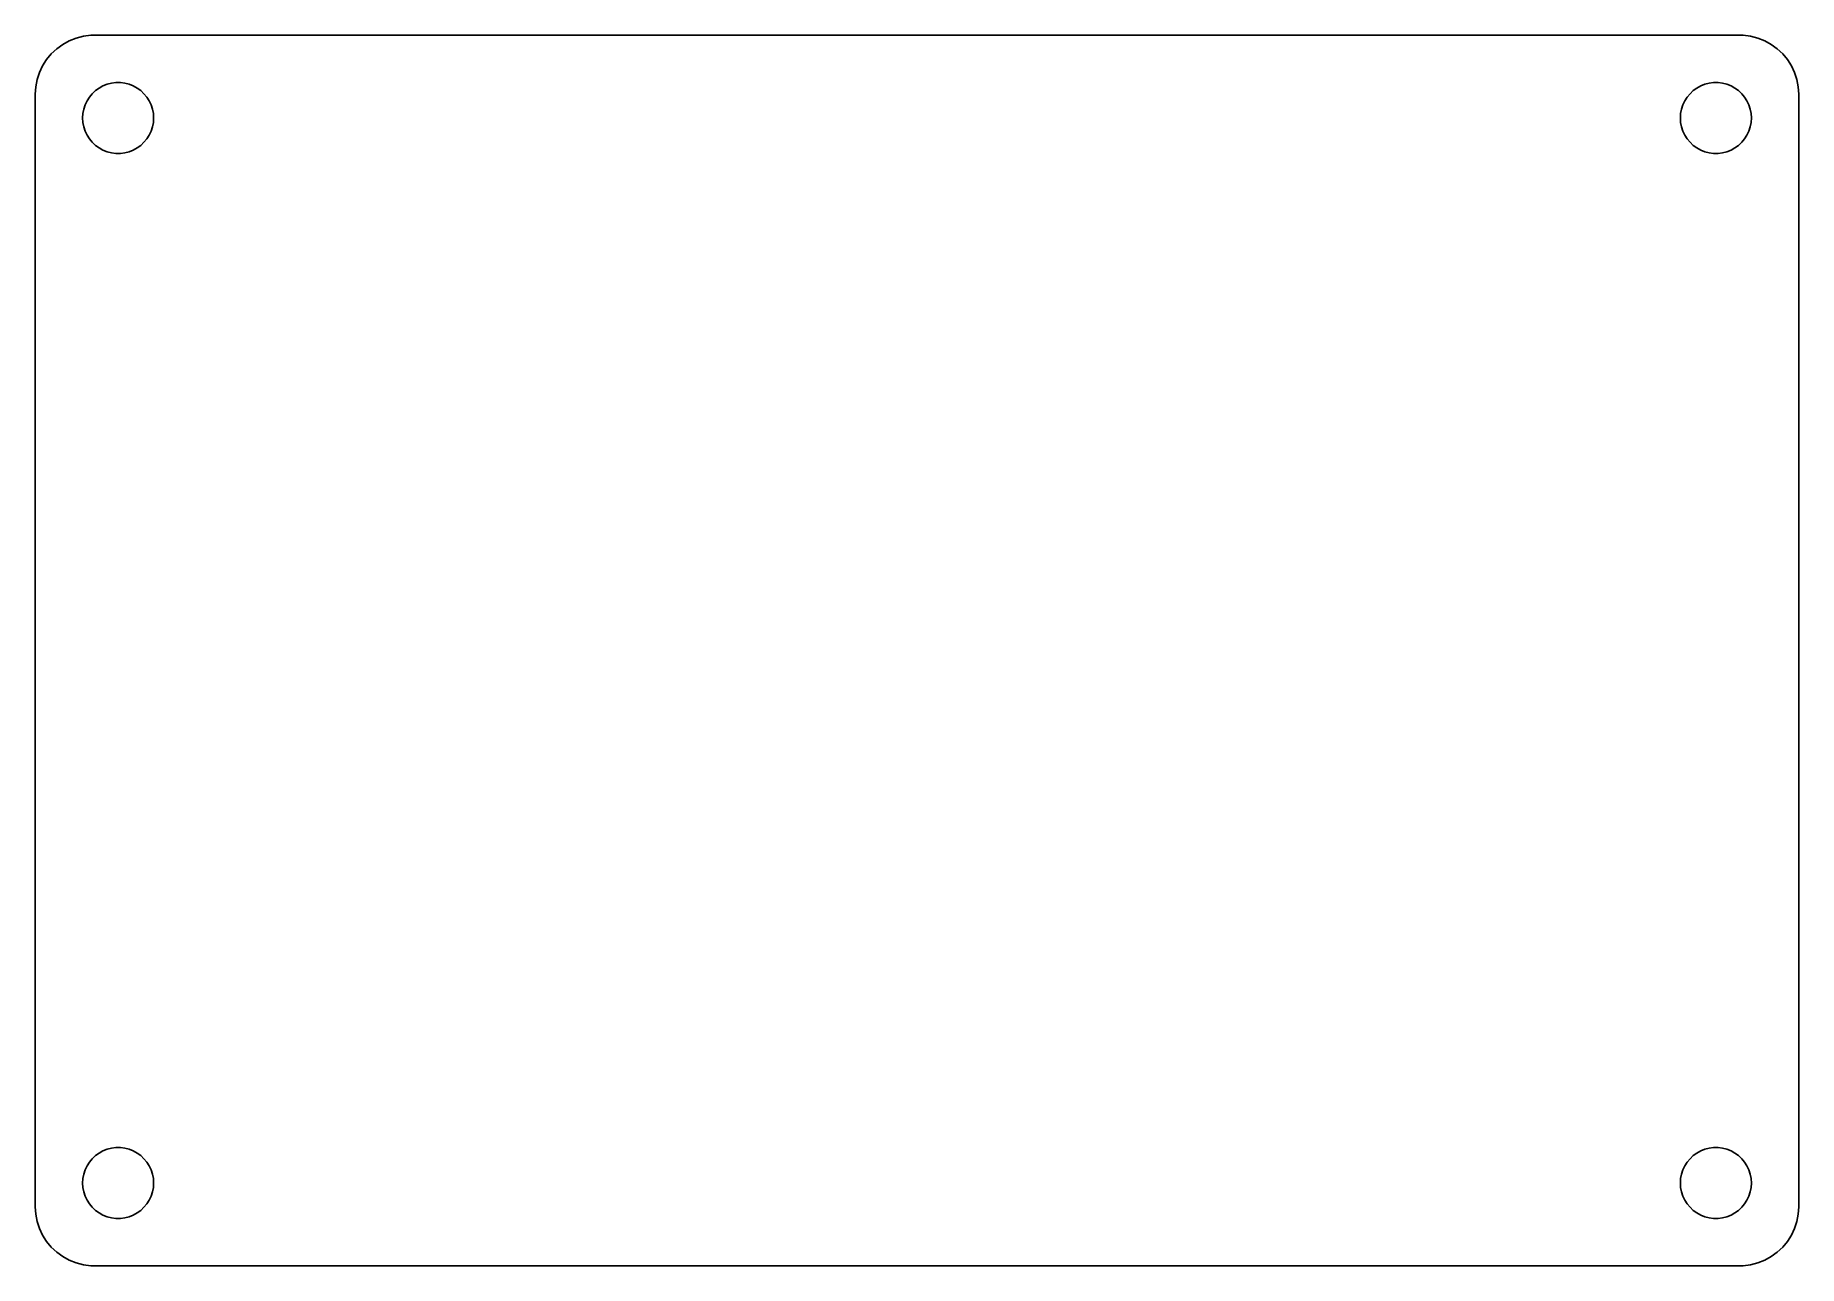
# Model space of a CAD drawing. Header units: metres. Extents: x -74 to 74, y -52 to 52.
import ezdxf

# ---------------------------------------------------------------- set-up
doc = ezdxf.new("R2010")
doc.units = ezdxf.units.M

msp = doc.modelspace()

# ---------------------------------------------------------------- linework, layer by layer
for p, q in [((-72.6871, 50.8526), (-73.1448, 50.4227)), ((-72.1791, 51.2216), (-72.6871, 50.8526)), ((-71.6289, 51.5241), (-72.1791, 51.2216)), ((-71.0451, 51.7553), (-71.6289, 51.5241)), ((-70.4369, 51.9114), (-71.0451, 51.7553)), ((-69.8139, 51.9901), (-70.4369, 51.9114)), ((69.8139, 51.9901), (-69.8139, 51.9901)), ((70.4369, 51.9114), (69.8139, 51.9901)), ((71.0451, 51.7553), (70.4369, 51.9114)), ((71.6289, 51.5241), (71.0451, 51.7553)), ((72.1791, 51.2216), (71.6289, 51.5241)), ((72.6871, 50.8526), (72.1791, 51.2216)), ((73.1448, 50.4227), (72.6871, 50.8526)), ((-73.8815, 49.4088), (-74.1489, 48.8406)), ((-73.5451, 49.9389), (-73.8815, 49.4088)), ((-73.1448, 50.4227), (-73.5451, 49.9389)), ((73.5451, 49.9389), (73.1448, 50.4227)), ((73.8815, 49.4088), (73.5451, 49.9389)), ((74.1489, 48.8406), (73.8815, 49.4088)), ((-74.3429, 48.2434), (-74.4606, 47.6267)), ((-74.1489, 48.8406), (-74.3429, 48.2434)), ((-69.1075, 47.533), (-68.7773, 47.7145)), ((-68.7773, 47.7145), (-68.427, 47.8532)), ((-68.427, 47.8532), (-68.0621, 47.9469)), ((-68.0621, 47.9469), (-67.6884, 47.9941)), ((-67.6884, 47.9941), (-67.3116, 47.9941)), ((-67.3116, 47.9941), (-66.9379, 47.9469)), ((-66.9379, 47.9469), (-66.573, 47.8532)), ((-66.573, 47.8532), (-66.2227, 47.7145)), ((-66.2227, 47.7145), (-65.8925, 47.533)), ((65.8925, 47.533), (66.2227, 47.7145)), ((66.2227, 47.7145), (66.573, 47.8532)), ((66.573, 47.8532), (66.9379, 47.9469)), ((66.9379, 47.9469), (67.3116, 47.9941)), ((67.3116, 47.9941), (67.6884, 47.9941)), ((67.6884, 47.9941), (68.0621, 47.9469)), ((68.0621, 47.9469), (68.427, 47.8532)), ((68.427, 47.8532), (68.7773, 47.7145)), ((68.7773, 47.7145), (69.1075, 47.533)), ((74.3429, 48.2434), (74.1489, 48.8406)), ((74.4606, 47.6267), (74.3429, 48.2434)), ((-74.4606, 47.6267), (-74.5, 47)), ((-74.5, 47), (-74.5, -47)), ((-70.2893, 46.1044), (-70.1289, 46.4453)), ((-70.1289, 46.4453), (-69.927, 46.7634)), ((-69.927, 46.7634), (-69.6869, 47.0536)), ((-69.6869, 47.0536), (-69.4123, 47.3115)), ((-69.4123, 47.3115), (-69.1075, 47.533)), ((-65.8925, 47.533), (-65.5877, 47.3115)), ((-65.5877, 47.3115), (-65.3131, 47.0536)), ((-65.3131, 47.0536), (-65.073, 46.7634)), ((-65.073, 46.7634), (-64.8711, 46.4453)), ((-64.8711, 46.4453), (-64.7107, 46.1044)), ((64.7107, 46.1044), (64.8711, 46.4453)), ((64.8711, 46.4453), (65.073, 46.7634)), ((65.073, 46.7634), (65.3131, 47.0536)), ((65.3131, 47.0536), (65.5877, 47.3115)), ((65.5877, 47.3115), (65.8925, 47.533)), ((69.1075, 47.533), (69.4123, 47.3115)), ((69.4123, 47.3115), (69.6869, 47.0536)), ((69.6869, 47.0536), (69.927, 46.7634)), ((69.927, 46.7634), (70.1289, 46.4453)), ((70.1289, 46.4453), (70.2893, 46.1044)), ((74.5, 47), (74.4606, 47.6267)), ((74.5, -47), (74.5, 47)), ((-70.5, 45), (-70.4763, 45.376)), ((-70.4763, 44.624), (-70.5, 45)), ((-70.4763, 45.376), (-70.4057, 45.7461)), ((-70.4057, 45.7461), (-70.2893, 46.1044)), ((-64.7107, 46.1044), (-64.5943, 45.7461)), ((-64.5943, 45.7461), (-64.5237, 45.376)), ((-64.5237, 45.376), (-64.5, 45)), ((-64.5, 45), (-64.5237, 44.624)), ((64.5, 45), (64.5237, 45.376)), ((64.5237, 44.624), (64.5, 45)), ((64.5237, 45.376), (64.5943, 45.7461)), ((64.5943, 45.7461), (64.7107, 46.1044)), ((70.2893, 46.1044), (70.4057, 45.7461)), ((70.4057, 45.7461), (70.4763, 45.376)), ((70.4763, 45.376), (70.5, 45)), ((70.5, 45), (70.4763, 44.624)), ((-70.4057, 44.2539), (-70.4763, 44.624)), ((-70.2893, 43.8956), (-70.4057, 44.2539)), ((-70.1289, 43.5547), (-70.2893, 43.8956)), ((-69.927, 43.2366), (-70.1289, 43.5547)), ((-69.6869, 42.9464), (-69.927, 43.2366)), ((-65.073, 43.2366), (-65.3131, 42.9464)), ((-64.8711, 43.5547), (-65.073, 43.2366)), ((-64.7107, 43.8956), (-64.8711, 43.5547)), ((-64.5943, 44.2539), (-64.7107, 43.8956)), ((-64.5237, 44.624), (-64.5943, 44.2539)), ((64.5943, 44.2539), (64.5237, 44.624)), ((64.7107, 43.8956), (64.5943, 44.2539)), ((64.8711, 43.5547), (64.7107, 43.8956)), ((65.073, 43.2366), (64.8711, 43.5547)), ((65.3131, 42.9464), (65.073, 43.2366)), ((69.927, 43.2366), (69.6869, 42.9464)), ((70.1289, 43.5547), (69.927, 43.2366)), ((70.2893, 43.8956), (70.1289, 43.5547)), ((70.4057, 44.2539), (70.2893, 43.8956)), ((70.4763, 44.624), (70.4057, 44.2539)), ((-69.4123, 42.6885), (-69.6869, 42.9464)), ((-69.1075, 42.467), (-69.4123, 42.6885)), ((-68.7773, 42.2855), (-69.1075, 42.467)), ((-68.427, 42.1468), (-68.7773, 42.2855)), ((-68.0621, 42.0531), (-68.427, 42.1468)), ((-67.6884, 42.0059), (-68.0621, 42.0531)), ((-67.3116, 42.0059), (-67.6884, 42.0059)), ((-66.9379, 42.0531), (-67.3116, 42.0059)), ((-66.573, 42.1468), (-66.9379, 42.0531)), ((-66.2227, 42.2855), (-66.573, 42.1468)), ((-65.8925, 42.467), (-66.2227, 42.2855)), ((-65.5877, 42.6885), (-65.8925, 42.467)), ((-65.3131, 42.9464), (-65.5877, 42.6885)), ((65.5877, 42.6885), (65.3131, 42.9464)), ((65.8925, 42.467), (65.5877, 42.6885)), ((66.2227, 42.2855), (65.8925, 42.467)), ((66.573, 42.1468), (66.2227, 42.2855)), ((66.9379, 42.0531), (66.573, 42.1468)), ((67.3116, 42.0059), (66.9379, 42.0531)), ((67.6884, 42.0059), (67.3116, 42.0059)), ((68.0621, 42.0531), (67.6884, 42.0059)), ((68.427, 42.1468), (68.0621, 42.0531)), ((68.7773, 42.2855), (68.427, 42.1468)), ((69.1075, 42.467), (68.7773, 42.2855)), ((69.4123, 42.6885), (69.1075, 42.467)), ((69.6869, 42.9464), (69.4123, 42.6885)), ((-69.927, -43.2366), (-69.6869, -42.9464)), ((-69.6869, -42.9464), (-69.4123, -42.6885)), ((-69.4123, -42.6885), (-69.1075, -42.467)), ((-69.1075, -42.467), (-68.7773, -42.2855)), ((-68.7773, -42.2855), (-68.427, -42.1468)), ((-68.427, -42.1468), (-68.0621, -42.0531)), ((-68.0621, -42.0531), (-67.6884, -42.0059)), ((-67.6884, -42.0059), (-67.3116, -42.0059)), ((-67.3116, -42.0059), (-66.9379, -42.0531)), ((-66.9379, -42.0531), (-66.573, -42.1468)), ((-66.573, -42.1468), (-66.2227, -42.2855)), ((-66.2227, -42.2855), (-65.8925, -42.467)), ((-65.8925, -42.467), (-65.5877, -42.6885)), ((-65.5877, -42.6885), (-65.3131, -42.9464)), ((-65.3131, -42.9464), (-65.073, -43.2366)), ((65.073, -43.2366), (65.3131, -42.9464)), ((65.3131, -42.9464), (65.5877, -42.6885)), ((65.5877, -42.6885), (65.8925, -42.467)), ((65.8925, -42.467), (66.2227, -42.2855)), ((66.2227, -42.2855), (66.573, -42.1468)), ((66.573, -42.1468), (66.9379, -42.0531)), ((66.9379, -42.0531), (67.3116, -42.0059)), ((67.3116, -42.0059), (67.6884, -42.0059)), ((67.6884, -42.0059), (68.0621, -42.0531)), ((68.0621, -42.0531), (68.427, -42.1468)), ((68.427, -42.1468), (68.7773, -42.2855)), ((68.7773, -42.2855), (69.1075, -42.467)), ((69.1075, -42.467), (69.4123, -42.6885)), ((69.4123, -42.6885), (69.6869, -42.9464)), ((69.6869, -42.9464), (69.927, -43.2366)), ((-70.5, -45), (-70.4763, -44.624)), ((-70.4763, -44.624), (-70.4057, -44.2539)), ((-70.4057, -44.2539), (-70.2893, -43.8956)), ((-70.2893, -43.8956), (-70.1289, -43.5547)), ((-70.1289, -43.5547), (-69.927, -43.2366)), ((-65.073, -43.2366), (-64.8711, -43.5547)), ((-64.8711, -43.5547), (-64.7107, -43.8956)), ((-64.7107, -43.8956), (-64.5943, -44.2539)), ((-64.5943, -44.2539), (-64.5237, -44.624)), ((-64.5237, -44.624), (-64.5, -45)), ((64.5, -45), (64.5237, -44.624)), ((64.5237, -44.624), (64.5943, -44.2539)), ((64.5943, -44.2539), (64.7107, -43.8956)), ((64.7107, -43.8956), (64.8711, -43.5547)), ((64.8711, -43.5547), (65.073, -43.2366)), ((69.927, -43.2366), (70.1289, -43.5547)), ((70.1289, -43.5547), (70.2893, -43.8956)), ((70.2893, -43.8956), (70.4057, -44.2539)), ((70.4057, -44.2539), (70.4763, -44.624)), ((70.4763, -44.624), (70.5, -45)), ((-70.4763, -45.376), (-70.5, -45)), ((-70.4057, -45.7461), (-70.4763, -45.376)), ((-70.2893, -46.1044), (-70.4057, -45.7461)), ((-70.1289, -46.4453), (-70.2893, -46.1044)), ((-64.7107, -46.1044), (-64.8711, -46.4453)), ((-64.5943, -45.7461), (-64.7107, -46.1044)), ((-64.5237, -45.376), (-64.5943, -45.7461)), ((-64.5, -45), (-64.5237, -45.376)), ((64.5237, -45.376), (64.5, -45)), ((64.5943, -45.7461), (64.5237, -45.376)), ((64.7107, -46.1044), (64.5943, -45.7461)), ((64.8711, -46.4453), (64.7107, -46.1044)), ((70.2893, -46.1044), (70.1289, -46.4453)), ((70.4057, -45.7461), (70.2893, -46.1044)), ((70.4763, -45.376), (70.4057, -45.7461)), ((70.5, -45), (70.4763, -45.376)), ((-74.5, -47), (-74.4606, -47.6267)), ((-74.4606, -47.6267), (-74.3429, -48.2434)), ((-69.927, -46.7634), (-70.1289, -46.4453)), ((-69.6869, -47.0536), (-69.927, -46.7634)), ((-69.4123, -47.3115), (-69.6869, -47.0536)), ((-69.1075, -47.533), (-69.4123, -47.3115)), ((-68.7773, -47.7145), (-69.1075, -47.533)), ((-65.8925, -47.533), (-66.2227, -47.7145)), ((-65.5877, -47.3115), (-65.8925, -47.533)), ((-65.3131, -47.0536), (-65.5877, -47.3115)), ((-65.073, -46.7634), (-65.3131, -47.0536)), ((-64.8711, -46.4453), (-65.073, -46.7634)), ((65.073, -46.7634), (64.8711, -46.4453)), ((65.3131, -47.0536), (65.073, -46.7634)), ((65.5877, -47.3115), (65.3131, -47.0536)), ((65.8925, -47.533), (65.5877, -47.3115)), ((66.2227, -47.7145), (65.8925, -47.533)), ((69.1075, -47.533), (68.7773, -47.7145)), ((69.4123, -47.3115), (69.1075, -47.533)), ((69.6869, -47.0536), (69.4123, -47.3115)), ((69.927, -46.7634), (69.6869, -47.0536)), ((70.1289, -46.4453), (69.927, -46.7634)), ((74.3429, -48.2434), (74.4606, -47.6267)), ((74.4606, -47.6267), (74.5, -47)), ((-74.3429, -48.2434), (-74.1489, -48.8406)), ((-74.1489, -48.8406), (-73.8815, -49.4088)), ((-68.427, -47.8532), (-68.7773, -47.7145)), ((-68.0621, -47.9469), (-68.427, -47.8532)), ((-67.6884, -47.9941), (-68.0621, -47.9469)), ((-67.3116, -47.9941), (-67.6884, -47.9941)), ((-66.9379, -47.9469), (-67.3116, -47.9941)), ((-66.573, -47.8532), (-66.9379, -47.9469)), ((-66.2227, -47.7145), (-66.573, -47.8532)), ((66.573, -47.8532), (66.2227, -47.7145)), ((66.9379, -47.9469), (66.573, -47.8532)), ((67.3116, -47.9941), (66.9379, -47.9469)), ((67.6884, -47.9941), (67.3116, -47.9941)), ((68.0621, -47.9469), (67.6884, -47.9941)), ((68.427, -47.8532), (68.0621, -47.9469)), ((68.7773, -47.7145), (68.427, -47.8532)), ((73.8815, -49.4088), (74.1489, -48.8406)), ((74.1489, -48.8406), (74.3429, -48.2434)), ((-73.8815, -49.4088), (-73.5451, -49.9389)), ((-73.5451, -49.9389), (-73.1448, -50.4227)), ((-73.1448, -50.4227), (-72.6871, -50.8526)), ((72.6871, -50.8526), (73.1448, -50.4227)), ((73.1448, -50.4227), (73.5451, -49.9389)), ((73.5451, -49.9389), (73.8815, -49.4088)), ((-72.6871, -50.8526), (-72.1791, -51.2216)), ((-72.1791, -51.2216), (-71.6289, -51.5241)), ((-71.6289, -51.5241), (-71.0451, -51.7553)), ((-71.0451, -51.7553), (-70.4369, -51.9114)), ((-70.4369, -51.9114), (-69.8139, -51.9901)), ((-69.8139, -51.9901), (69.8139, -51.9901)), ((69.8139, -51.9901), (70.4369, -51.9114)), ((70.4369, -51.9114), (71.0451, -51.7553)), ((71.0451, -51.7553), (71.6289, -51.5241)), ((71.6289, -51.5241), (72.1791, -51.2216)), ((72.1791, -51.2216), (72.6871, -50.8526))]:
    msp.add_line(p, q)

doc.saveas('drawing.dxf')
